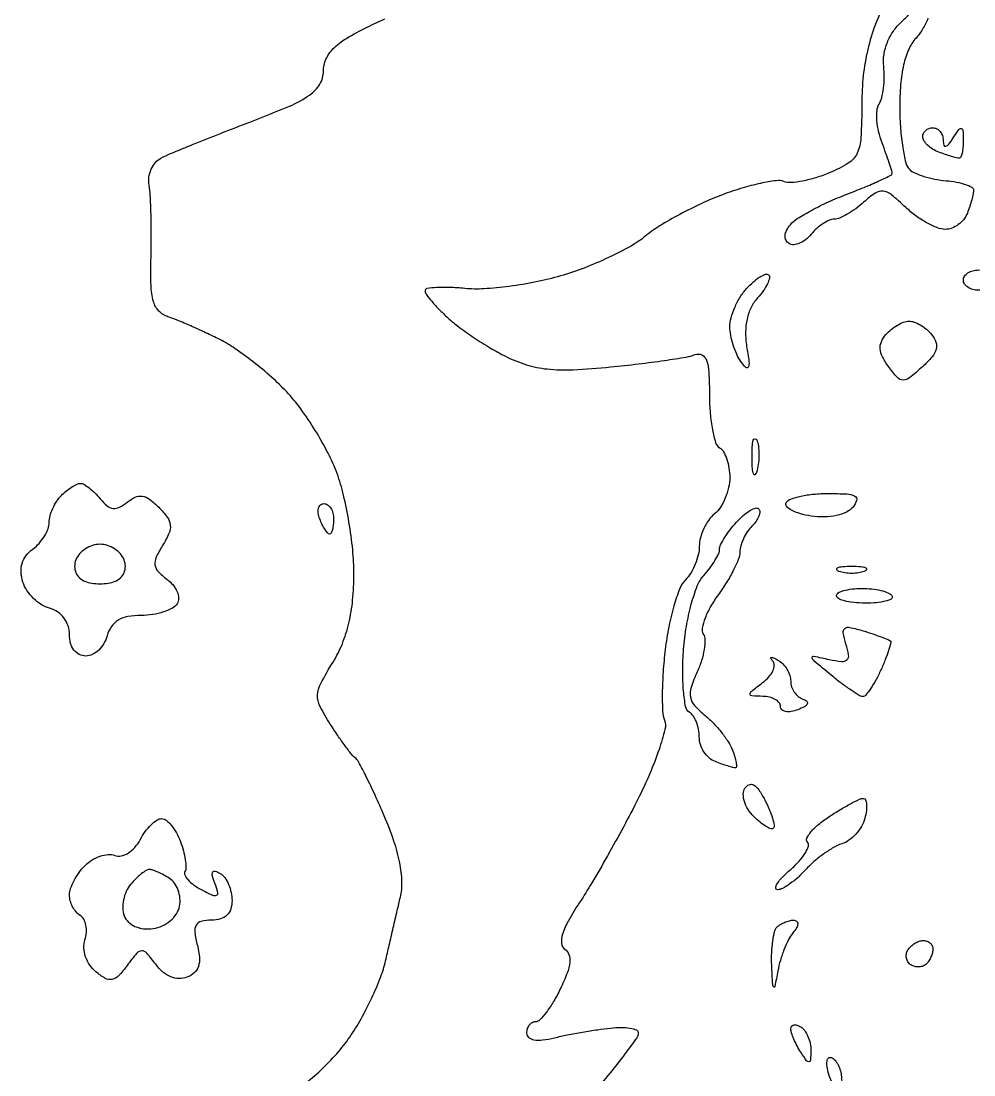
# Model space of a CAD drawing. Extents: x 0 to 102, y 0 to 135.
# Drawn here: x 5.77 to 13.71, y 65.63 to 74.41 of the extents above; entities that cross this region are included whole.
import ezdxf

# ---------------------------------------------------------------- set-up
doc = ezdxf.new("R2010")
doc.units = 0
doc.header["$MEASUREMENT"] = 0

msp = doc.modelspace()

# ---------------------------------------------------------------- linework, layer by layer
for points in [[(12.982091, 74.593403, 0.026537), (12.888402, 74.379252, 0.031672), (12.824134, 74.168522, 0.031669), (12.786993, 73.951344, 0.026521), (12.7746, 73.717865, -0.012298), (12.767585, 73.432675, -0.097752), (12.735875, 73.305347, -0.145977), (12.662492, 73.223159, -0.038519), (12.50408, 73.141687, -0.024737), (12.392628, 73.101185, -0.027413), (12.281449, 73.073472, -0.028282), (12.185037, 73.06058, -0.111151), (12.126063, 73.069193, 0.125996), (12.06127, 73.076725, 0.018944), (11.931312, 73.05404, 0.020259), (11.776799, 73.014387, 0.016253), (11.614033, 72.959683, 0.019457), (11.441703, 72.887706, 0.014717), (11.258338, 72.795946, 0.014942), (11.091043, 72.699425, 0.033137), (10.971224, 72.613989, -0.043968), (10.847359, 72.529647, -0.017878), (10.665719, 72.436425, -0.017526), (10.462126, 72.349538, -0.021356), (10.265807, 72.283254, -0.021478), (10.062714, 72.233562, -0.016784), (9.838677, 72.196615, -0.017084), (9.627447, 72.176334, -0.039178), (9.467733, 72.179012, 0.014345), (9.340846, 72.187448, 0.024053), (9.234011, 72.186337, 0.02118), (9.152814, 72.178121, 0.372867), (9.1368, 72.159633, 0.161461), (9.146309, 72.130955, 0.01547), (9.192715, 72.07253, 0.01845), (9.254242, 72.005023, 0.013529), (9.32715, 71.934643, 0.025388), (9.420649, 71.857485, 0.012543), (9.54653, 71.768736, 0.012414), (9.682049, 71.682983, 0.017729), (9.806677, 71.614267, 0.042213), (9.980838, 71.543882, 0.049781), (10.155008, 71.508538, 0.037188), (10.369953, 71.502864, 0.012568), (10.682478, 71.525746, 0.00523), (10.915766, 71.5512, 0.006552), (11.131518, 71.5799, 0.005361), (11.311574, 71.608231, 0.049945), (11.387352, 71.628926, -0.212339), (11.442684, 71.626044, -0.193619), (11.480444, 71.582797, -0.070681), (11.500534, 71.48062, -0.013254), (11.5056, 71.289544, 0.020443), (11.511783, 71.138378, 0.027369), (11.530451, 71.00245, 0.026856), (11.557281, 70.895099, 0.181612), (11.5902, 70.8525, -0.126268), (11.622708, 70.818706, -0.046682), (11.649949, 70.757955, -0.04255), (11.668548, 70.682981, -0.039551), (11.6748, 70.604066, -0.056318), (11.665441, 70.521235, -0.043376), (11.637523, 70.434599, -0.044511), (11.596511, 70.357225, -0.075572), (11.5479, 70.3026, 0.065444), (11.49932, 70.250177, 0.044428), (11.458277, 70.179785, 0.044429), (11.430316, 70.103251, 0.065462), (11.421, 70.032398, -0.058358), (11.412625, 69.960884, -0.038968), (11.387364, 69.882313, -0.039059), (11.350347, 69.808903, -0.060142), (11.306494, 69.753009, 0.103603), (11.258746, 69.679958, 0.022108), (11.209575, 69.53558, 0.022221), (11.166679, 69.359992, 0.019547), (11.137351, 69.173623, 0.012127), (11.119946, 68.986485, 0.014272), (11.112837, 68.808625, 0.013213), (11.115084, 68.659036, 0.08142), (11.130625, 68.583887, -0.155607), (11.135077, 68.506779, -0.018241), (11.085602, 68.339486, -0.020463), (11.009388, 68.140003, -0.015406), (10.910074, 67.927211, -0.006568), (10.791329, 67.699466, -0.005106), (10.656413, 67.454812, -0.005165), (10.525921, 67.229264, -0.012444), (10.423538, 67.065859, 0.017622), (10.330896, 66.914539, 0.051828), (10.282226, 66.802731, 0.09175), (10.272475, 66.724504, 0.244252), (10.300459, 66.677619, -0.171848), (10.335517, 66.633985, -0.112573), (10.342816, 66.569247, -0.064485), (10.320078, 66.47662, -0.020381), (10.263159, 66.345755, -0.020483), (10.207089, 66.241134, -0.0285), (10.14798, 66.152839, -0.028068), (10.093233, 66.08824, -0.205741), (10.056833, 66.0726, 0.12676), (10.028599, 66.065325, 0.100765), (10.004547, 66.044852, 0.089739), (9.988379, 66.014226, 0.076837), (9.9828, 65.978138, 0.225591), (9.999639, 65.942715, 0.130522), (10.043517, 65.922925, 0.072319), (10.11607, 65.921492, 0.027829), (10.21545, 65.939605, -0.009988), (10.321379, 65.962843, -0.005978), (10.4481, 65.986429, -0.005984), (10.574851, 66.006897, -0.010344), (10.68075, 66.020467, -0.025798), (10.769922, 66.025392, -0.042612), (10.845059, 66.019248, -0.054227), (10.897851, 66.004347, -0.305873), (10.9134, 65.981307, -0.156023), (10.900332, 65.94045, -0.005512), (10.801569, 65.80503, -0.009742), (10.678574, 65.64676, -0.006613), (10.5327, 65.471214, 0.011369)], [(8.129494, 65.552492, 0.024624), (8.267804, 65.669189, 0.024089), (8.401899, 65.806775, 0.031229), (8.510152, 65.9457, 0.022962), (8.603615, 66.096922, 0.017062), (8.693165, 66.271674, 0.017327), (8.766437, 66.442693, 0.036914), (8.808422, 66.5802, -0.000866), (8.83817, 66.710609, -0.000601), (8.872229, 66.857924, -0.000606), (8.905281, 66.999323, -0.001248), (8.931547, 67.109844, 0.067755), (8.944675, 67.240007, 0.040097), (8.926745, 67.395329, 0.033051), (8.878276, 67.576681, 0.019361), (8.797815, 67.786644, 0.006487), (8.7211, 67.959523, 0.009022), (8.647639, 68.112119, 0.006046), (8.582597, 68.23742, 0.105997), (8.553178, 68.2722, -0.061597), (8.523711, 68.301381, -0.008096), (8.470248, 68.371557, -0.009304), (8.409472, 68.457371, -0.007672), (8.347799, 68.551037, -0.023969), (8.261489, 68.702127, -0.129641), (8.241666, 68.793677, -0.111912), (8.267981, 68.889693, -0.015795), (8.370903, 69.068623, 0.042725), (8.448109, 69.221304, 0.037584), (8.502194, 69.391525, 0.034062), (8.534068, 69.583638, 0.024084), (8.5446, 69.802157, 0.025276), (8.534423, 70.003336, 0.016363), (8.503321, 70.234387, 0.016457), (8.457981, 70.4587, 0.029722), (8.404077, 70.638172, 0.031424), (8.330084, 70.806554, 0.01905), (8.222856, 70.99604, 0.019055), (8.101599, 71.176689, 0.031612), (7.984486, 71.317876, 0.021946), (7.8573, 71.441511, 0.015906), (7.705626, 71.568115, 0.016122), (7.553614, 71.679299, 0.033472), (7.427059, 71.753849, 0.006789), (7.30927, 71.811015, 0.006074), (7.18554, 71.86718, 0.006102), (7.073184, 71.914917, 0.018845), (6.995755, 71.943346, -0.125898), (6.920093, 71.991276, -0.120021), (6.875094, 72.070465, -0.06285), (6.854688, 72.203396, -0.01336), (6.854673, 72.437973, 0.006521), (6.85715, 72.619863, 0.006888), (6.854792, 72.798466, 0.006617), (6.848605, 72.95225, 0.030817), (6.838418, 73.040392, -0.079037), (6.837184, 73.105571, -0.069239), (6.855837, 73.171159, -0.071545), (6.890809, 73.227167, -0.097055), (6.9372, 73.264396, -0.021993), (7.017818, 73.30223, -0.002411), (7.206995, 73.379989, -0.002944), (7.433299, 73.470189, -0.002375), (7.67745, 73.564505, 0.009408), (8.006914, 73.697132, 0.050904), (8.17562, 73.790009, 0.105477), (8.260427, 73.880016, 0.137221), (8.2908, 73.988604, -0.104868), (8.311893, 74.088066, -0.091387), (8.372108, 74.176043, -0.062214), (8.481402, 74.261578, -0.02224), (8.65591, 74.355853, -0.009869), (8.803047, 74.423529, -0.012086)], [(13.325696, 74.429029, -0.03588), (13.280451, 74.337423, -0.051312), (13.226872, 74.264404, 0.081134), (13.165944, 74.170108, 0.045774), (13.122968, 74.040533, 0.037407), (13.097602, 73.877104, 0.021927), (13.090599, 73.679146, 0.016278), (13.0976, 73.508643, 0.020818), (13.11567, 73.352517, 0.019234), (13.14075, 73.225745, 0.138786), (13.170813, 73.171947, 0.092019), (13.215622, 73.141168, 0.028842), (13.292127, 73.112311, 0.027724), (13.383037, 73.089332, 0.027401), (13.476286, 73.076442, -0.024223), (13.563998, 73.064884, -0.037426), (13.637957, 73.045663, -0.04264), (13.690885, 73.022387, -0.274406), (13.7052, 72.998267, -0.051763), (13.70194, 72.966859, -0.01328), (13.690116, 72.917128, -0.013379), (13.673506, 72.860797, -0.013228), (13.653849, 72.805219, -0.079345), (13.624234, 72.754063, -0.065389), (13.578353, 72.710709, -0.066649), (13.523842, 72.681397, -0.090316), (13.468951, 72.6714, -0.095224), (13.404301, 72.683825, -0.032217), (13.317378, 72.72519, -0.03068), (13.224928, 72.784436, -0.030742), (13.140489, 72.854514, 0.017665), (13.019057, 72.960774, 0.141798), (12.951412, 72.989519, 0.182519), (12.887363, 72.97378, 0.033397), (12.789975, 72.896814, -0.025717), (12.723889, 72.842919, -0.027478), (12.65402, 72.797364, -0.028472), (12.590084, 72.765216, -0.102602), (12.545647, 72.756, 0.104741), (12.504268, 72.747236, 0.040064), (12.452272, 72.718997, 0.037474), (12.398929, 72.678233, 0.037677), (12.352373, 72.630031, -0.053613), (12.306513, 72.585478, -0.066731), (12.255296, 72.555431, -0.080303), (12.20678, 72.54371, -0.158904), (12.168706, 72.552963, -0.139585), (12.143374, 72.580715, -0.133525), (12.135903, 72.61815, -0.101081), (12.14823, 72.662697, -0.055375), (12.179492, 72.710197, -0.079337), (12.237508, 72.761052, -0.016654), (12.354468, 72.829281, -0.017067), (12.497022, 72.900024, -0.015428), (12.648901, 72.963462, 0.006414), (12.794379, 73.02117, 0.010254), (12.916922, 73.074573, 0.004413), (13.018504, 73.122434, 0.288004), (13.0284, 73.13819, 0.077609), (13.025261, 73.158294, 0.00349), (13.003371, 73.225064, 0.005786), (12.975837, 73.30407, 0.004101), (12.943195, 73.392092, -0.034972), (12.915087, 73.485127, -0.037125), (12.900919, 73.579331, -0.039966), (12.901316, 73.661502, -0.117753), (12.918928, 73.714798, 0.079699), (12.940845, 73.767441, 0.028502), (12.955326, 73.847725, 0.027421), (12.961427, 73.939132, 0.02909), (12.957266, 74.028854, -0.06519), (12.95981, 74.127896, -0.056687), (12.987427, 74.228022, -0.055612), (13.037548, 74.321203, -0.057721), (13.106438, 74.399761, 0.036278), (13.168708, 74.464924, 0.049922)]]:
    msp.add_lwpolyline(points, format="xyb")
for points in [[(13.3668, 73.5174, -0.123684), (13.399167, 73.509269, -0.099425), (13.426929, 73.486336, -0.089546), (13.44582, 73.452047, -0.07833), (13.452695, 73.41165, 0.066727), (13.458335, 73.373164, 0.405416), (13.474169, 73.364062, 0.167501), (13.498756, 73.380191, 0.021149), (13.536, 73.4328, -0.011213), (13.583667, 73.503053, -0.309569), (13.603519, 73.510339, -0.327416), (13.616602, 73.494466, -0.011938), (13.619305, 73.41165, -0.022546), (13.617242, 73.354908, -0.036232), (13.609826, 73.30709, -0.041398), (13.598853, 73.272719, -0.303597), (13.585219, 73.2636, -0.065182), (13.564229, 73.266348, -0.008575), (13.520922, 73.278684, -0.009838), (13.469849, 73.295289, -0.008099), (13.416019, 73.314951, -0.045844), (13.364824, 73.34019, -0.052351), (13.321509, 73.373411, -0.059761), (13.291825, 73.409191, -0.144282), (13.2822, 73.441851, -0.111208), (13.28869, 73.470672, -0.100043), (13.307051, 73.495208, -0.094674), (13.334498, 73.511666, -0.08807)], [(13.7475, 72.333, -0.064853), (13.796014, 72.326681, -0.082425), (13.837123, 72.308149, -0.098894), (13.864623, 72.280663, -0.148195), (13.8744, 72.2484, -0.148195), (13.864623, 72.216137, -0.098894), (13.837123, 72.188651, -0.082425), (13.796014, 72.170119, -0.064853), (13.7475, 72.1638, -0.064853), (13.698986, 72.170119, -0.082425), (13.657877, 72.188651, -0.098894), (13.630377, 72.216137, -0.148195), (13.6206, 72.2484, -0.148195), (13.630377, 72.280663, -0.098894), (13.657877, 72.308149, -0.082425), (13.698986, 72.326681, -0.064853)], [(11.998063, 72.291737, -0.260608), (12.005474, 72.265521, -0.052785), (11.988752, 72.218221, -0.043339), (11.954996, 72.160862, -0.028281), (11.906967, 72.100869, 0.069319), (11.853253, 72.021201, 0.057831), (11.819255, 71.924866, 0.053367), (11.806424, 71.815802, 0.043489), (11.815409, 71.6985, -0.008064), (11.834547, 71.569467, -0.123969), (11.829403, 71.525147, -0.546162), (11.809786, 71.520991, -0.040842), (11.767319, 71.5716, -0.048438), (11.732761, 71.631997, -0.029406), (11.703427, 71.708969, -0.029287), (11.683131, 71.789542, -0.045088), (11.676095, 71.861039, -0.068979), (11.685684, 71.934513, -0.036349), (11.716447, 72.02143, -0.035335), (11.761604, 72.107437, -0.045392), (11.815281, 72.178807, -0.027025), (11.87218, 72.23523, -0.043458), (11.926922, 72.276013, -0.054659), (11.97234, 72.29763, -0.287666)], [(13.166091, 71.906782, -0.096155), (13.209444, 71.899875, -0.044596), (13.261268, 71.87555, -0.041952), (13.31287, 71.839342, -0.045626), (13.356142, 71.795942, -0.087748), (13.392151, 71.732711, -0.155588), (13.394166, 71.673329, -0.109108), (13.359708, 71.609055, -0.031447), (13.280556, 71.527812, -0.015363), (13.1711, 71.434709, -0.172441), (13.117952, 71.41635, -0.211254), (13.070714, 71.437747, -0.024436), (12.99579, 71.530355, -0.038872), (12.946002, 71.610897, -0.100673), (12.927532, 71.676286, -0.123573), (12.937745, 71.735326, -0.075496), (12.975986, 71.795266, -0.042877), (13.01927, 71.836945, -0.037592), (13.070899, 71.872697, -0.039452), (13.122751, 71.89785, -0.084969)], [(11.899492, 70.91756, -0.06278), (11.912899, 70.866974, -0.030339), (11.917794, 70.800049, -0.029507), (11.914463, 70.728699, -0.037336), (11.902627, 70.66376, -0.087174), (11.887709, 70.631132, -0.597527), (11.874163, 70.632616, -0.080377), (11.863928, 70.67753, -0.012823), (11.860493, 70.7679, -0.014395), (11.861995, 70.859278, -0.052471), (11.870656, 70.916555, -0.333666), (11.884365, 70.927456, -0.31318)], [(6.266961, 70.5564, -0.136816), (6.295829, 70.54835, -0.030033), (6.338636, 70.518817, -0.029128), (6.385608, 70.477434, -0.024407), (6.430466, 70.428457, 0.045627), (6.48901, 70.369739, 0.143642), (6.539503, 70.347771, 0.152272), (6.591999, 70.357172, 0.053377), (6.656571, 70.400039, -0.065731), (6.722916, 70.441769, -0.148939), (6.781084, 70.449639, -0.120614), (6.841894, 70.423835, -0.036022), (6.918642, 70.357415, -0.038454), (6.98968, 70.274521, -0.133217), (7.014791, 70.209156, -0.129946), (7.003734, 70.139098, -0.035832), (6.951135, 70.039675, 0.030948), (6.897511, 69.940664, 0.141066), (6.887552, 69.876602, 0.160937), (6.913698, 69.821808, 0.043798), (6.986864, 69.757777, -0.060986), (7.037965, 69.709865, -0.0751), (7.071853, 69.654075, -0.089496), (7.08395, 69.599321, -0.149214), (7.072032, 69.554034, -0.131041), (7.032345, 69.516568, -0.045323), (6.959315, 69.485221, -0.041291), (6.868751, 69.463794, -0.037465), (6.772874, 69.4566, 0.043633), (6.661354, 69.446849, 0.091289), (6.580011, 69.416557, 0.109957), (6.52428, 69.363841, 0.084798), (6.489687, 69.2874, -0.070024), (6.462679, 69.222727, -0.069688), (6.418834, 69.167902, -0.075597), (6.365464, 69.130904, -0.114309), (6.31062, 69.1182, -0.117319), (6.256382, 69.131104, -0.113746), (6.213049, 69.167136, -0.097364), (6.185243, 69.223756, -0.06569), (6.1758, 69.29532, 0.079353), (6.163941, 69.369574, 0.082542), (6.129584, 69.435332, 0.083547), (6.076233, 69.485829, 0.084055), (6.009402, 69.515955, -0.077833), (5.941633, 69.5455, -0.052742), (5.875589, 69.598025, -0.052098), (5.821072, 69.664154, -0.069614), (5.787534, 69.734238, -0.063159), (5.77258, 69.815872, -0.086213), (5.781291, 69.890006, -0.08944), (5.814021, 69.954861, -0.073542), (5.869332, 70.00938, 0.051562), (5.921848, 70.056796, 0.045013), (5.966278, 70.116048, 0.04743), (5.996677, 70.177616, 0.091215), (6.0066, 70.231557, -0.067746), (6.013955, 70.285588, -0.039043), (6.036421, 70.347402, -0.038246), (6.069259, 70.407068, -0.051502), (6.10812, 70.45488, -0.025726), (6.151195, 70.493737, -0.028463), (6.196657, 70.526578, -0.029535), (6.238235, 70.549816, -0.113127)], [(12.493852, 70.4718, -0.012669), (12.650215, 70.467837, -0.111671), (12.71637, 70.449308, -0.352119), (12.731053, 70.414401, -0.10381), (12.701965, 70.359316, -0.110197), (12.646842, 70.316662, -0.056656), (12.563712, 70.288572, -0.049542), (12.462831, 70.277054, -0.040121), (12.354069, 70.284192, -0.030107), (12.259748, 70.303894, -0.057411), (12.187937, 70.332644, -0.095245), (12.148197, 70.365139, -0.322816), (12.145956, 70.396675, -0.17209), (12.182266, 70.425821, -0.030726), (12.267303, 70.449732, -0.030047), (12.375021, 70.466299, -0.023135)], [(8.293455, 70.3872, -0.152681), (8.324707, 70.377429, -0.098158), (8.351329, 70.349923, -0.08088), (8.369289, 70.308821, -0.062722), (8.3754, 70.2603, -0.024748), (8.372991, 70.21167, -0.039339), (8.365633, 70.170677, -0.046727), (8.355005, 70.141529, -0.289661), (8.342151, 70.1334, -0.222225), (8.326389, 70.14077, -0.030693), (8.304365, 70.170677, -0.030395), (8.281282, 70.211692, -0.02136), (8.260206, 70.2603, -0.055937), (8.247558, 70.308891, -0.100118), (8.249886, 70.349923, -0.147206), (8.266334, 70.376838, -0.184534)], [(11.915391, 70.344009, -0.210658), (11.924847, 70.31964, -0.081251), (11.917221, 70.283365, -0.06186), (11.894593, 70.241241, -0.042248), (11.85951, 70.19967, 0.048981), (11.821193, 70.153008, 0.037818), (11.788807, 70.095654, 0.038863), (11.766623, 70.036849, 0.070882), (11.7594, 69.986154, -0.09456), (11.748111, 69.926994, -0.022363), (11.706771, 69.834877, -0.022232), (11.648817, 69.731514, -0.020295), (11.580236, 69.630417, 0.029196), (11.51555, 69.53131, 0.038577), (11.46937, 69.433919, 0.042826), (11.445495, 69.350906, 0.189218), (11.454411, 69.301782, -0.140193), (11.468076, 69.253352, -0.03894), (11.461595, 69.173921, -0.036068), (11.439761, 69.081234, -0.031027), (11.403967, 68.987701, 0.027851), (11.352931, 68.856833, 0.124617), (11.347366, 68.775361, 0.139814), (11.381454, 68.70614, 0.038493), (11.470456, 68.621812, -0.030859), (11.539803, 68.558085, -0.023854), (11.607361, 68.480781, -0.024384), (11.663643, 68.402236, -0.051887), (11.697409, 68.33565, -0.018207), (11.716812, 68.278858, -0.033112), (11.727827, 68.23109, -0.040782), (11.730541, 68.196753, -0.413446), (11.721364, 68.1876, -0.066993), (11.701626, 68.190256, -0.007879), (11.658942, 68.202684, -0.009322), (11.608456, 68.219288, -0.007509), (11.554819, 68.238951, -0.091012), (11.503659, 68.270172, -0.06669), (11.460309, 68.320795, -0.06528), (11.431004, 68.382307, -0.078719), (11.421, 68.445458, 0.048577), (11.41485, 68.508613, 0.047054), (11.396621, 68.570104, 0.050858), (11.36983, 68.621084, 0.108355), (11.338008, 68.651906, -0.212721), (11.307431, 68.69679, -0.022134), (11.289898, 68.826291, -0.024413), (11.283116, 68.989627, -0.01714), (11.29077, 69.173531, -0.022778), (11.314177, 69.365355, -0.02467), (11.35456, 69.549135, -0.025478), (11.404792, 69.70247, -0.092271), (11.458362, 69.789544, 0.022214), (11.508828, 69.850547, 0.025176), (11.551473, 69.913367, 0.025538), (11.581906, 69.969746, 0.111436), (11.5902, 70.0065, -0.11503), (11.598875, 70.043708, -0.024265), (11.631466, 70.102438, -0.024217), (11.676904, 70.168349, -0.020896), (11.730681, 70.233007, -0.028282), (11.787719, 70.289284, -0.045285), (11.842888, 70.329646, -0.05783), (11.88879, 70.350453, -0.280921)], [(6.4296, 70.0488, 0.078597), (6.368106, 70.039074, 0.065258), (6.308222, 70.010582, 0.066697), (6.25895, 69.968436, 0.091148), (6.228578, 69.918698, 0.090987), (6.218406, 69.864324, 0.101431), (6.228925, 69.812085, 0.103401), (6.258881, 69.768945, 0.098155), (6.304126, 69.740446, 0.055611), (6.361335, 69.725515, 0.036064), (6.4296, 69.720585, 0.036064), (6.497865, 69.725515, 0.055611), (6.555074, 69.740446, 0.098155), (6.600319, 69.768945, 0.103401), (6.630275, 69.812085, 0.101431), (6.640794, 69.864324, 0.090987), (6.630622, 69.918698, 0.091148), (6.60025, 69.968436, 0.066697), (6.550978, 70.010582, 0.065258), (6.491094, 70.039074, 0.078597)], [(12.69, 69.866242, -0.017491), (12.765416, 69.863603, -0.078554), (12.808308, 69.853707, -0.447206), (12.813464, 69.839415, -0.174857), (12.79575, 69.823571, -0.057986), (12.747527, 69.810345, -0.037979), (12.69, 69.805969, -0.037979), (12.632473, 69.810345, -0.057986), (12.58425, 69.823571, -0.174857), (12.566536, 69.839415, -0.447206), (12.571692, 69.853707, -0.078554), (12.614584, 69.863603, -0.017491)], [(12.816322, 69.680333, -0.025647), (12.897539, 69.67145, -0.039716), (12.966035, 69.654717, -0.046705), (13.014696, 69.633432, -0.272478), (13.02834, 69.610308, -0.312978), (13.013117, 69.588322, -0.039837), (12.954684, 69.571588, -0.035233), (12.873671, 69.561092, -0.021712), (12.777513, 69.55965, -0.024202), (12.683975, 69.56685, -0.048483), (12.611741, 69.583162, -0.083222), (12.570036, 69.605143, -0.385924), (12.565494, 69.629674, -0.167312), (12.594227, 69.65318, -0.038727), (12.655208, 69.670498, -0.035815), (12.732326, 69.680398, -0.028441)], [(12.787398, 69.327542, -0.005694), (12.865281, 69.302595, -0.007759), (12.934875, 69.27822, -0.005389), (12.992408, 69.256354, -0.083945), (13.010417, 69.245523, -0.28653), (13.015874, 69.228114, -0.013062), (12.997821, 69.165452, -0.018434), (12.970474, 69.088993, -0.011793), (12.933388, 69.002233, -0.017657), (12.890935, 68.917154, -0.025724), (12.847162, 68.845692, -0.02369), (12.807051, 68.792753, -0.232229), (12.78217, 68.781681, -0.128896), (12.752587, 68.790641, -0.010808), (12.684821, 68.834275, -0.013819), (12.605445, 68.891102, -0.010234), (12.5208, 68.958084, -0.002283), (12.374883, 69.079612, -0.186802), (12.360965, 69.104943, -0.512757), (12.373591, 69.116854, -0.006119), (12.503126, 69.090114, 0.025146), (12.607541, 69.07267, 0.217633), (12.651297, 69.086847, 0.255629), (12.665054, 69.127231, 0.033796), (12.642824, 69.218163, -0.029381), (12.619116, 69.311561, -0.285648), (12.633109, 69.348002, -0.221118), (12.67601, 69.357256, -0.018958)], [(12.07665, 69.084471, -0.07212), (12.117101, 69.052674, -0.054769), (12.151336, 69.007752, -0.055457), (12.174578, 68.957203, -0.080213), (12.1824, 68.908757, 0.081334), (12.190004, 68.862323, 0.068671), (12.212208, 68.817703, 0.070107), (12.245089, 68.78161, 0.092816), (12.283872, 68.760076, -0.096544), (12.315652, 68.742123, -0.339111), (12.320246, 68.720585, -0.160643), (12.29724, 68.696489, -0.0309), (12.241572, 68.671081, -0.04875), (12.186489, 68.655896, -0.089154), (12.140033, 68.656188, -0.138936), (12.109577, 68.671286, -0.211698), (12.0978, 68.697855, 0.173768), (12.086518, 68.729338, 0.091068), (12.05431, 68.756519, 0.072178), (12.006389, 68.775394, 0.053286), (11.94975, 68.782491, -0.011683), (11.858146, 68.786298, -0.392002), (11.844306, 68.800897, -0.231188), (11.855317, 68.824113, -0.006017), (11.948435, 68.896606, 0.048379), (12.000033, 68.944304, 0.072316), (12.033814, 68.995465, 0.097417), (12.045427, 69.041915, 0.199172), (12.033035, 69.076679, -0.046856), (12.016435, 69.098882, -0.527735), (12.020216, 69.107285, -0.158974), (12.038464, 69.104741, -0.017093)], [(11.966325, 67.920133, -0.018402), (12.003624, 67.841636, -0.026464), (12.030284, 67.769467, -0.024873), (12.045461, 67.71033, -0.223953), (12.039293, 67.685036, -0.318581), (12.018967, 67.679319, -0.047935), (11.978394, 67.698343, -0.039191), (11.928158, 67.733649, -0.02362), (11.874275, 67.782667, -0.056722), (11.827298, 67.841711, -0.064542), (11.797197, 67.907372, -0.074414), (11.78767, 67.969404, -0.140262), (11.801308, 68.017765, -0.154385), (11.835395, 68.047116, -0.239099), (11.873362, 68.044649, -0.111555), (11.916531, 68.003911, -0.027953)], [(12.78783, 67.933243, -0.309268), (12.805866, 67.921171, -0.077343), (12.814265, 67.884757, -0.052386), (12.812531, 67.831158, -0.029697), (12.799845, 67.767402, -0.067655), (12.772171, 67.700244, -0.051836), (12.725372, 67.636, -0.052799), (12.667618, 67.584092, -0.079999), (12.607423, 67.553742, 0.053884), (12.539616, 67.523867, 0.024381), (12.457851, 67.471295, 0.023801), (12.37614, 67.406858, 0.02998), (12.307345, 67.33944, -0.025448), (12.243273, 67.275502, -0.02919), (12.17578, 67.221468, -0.030288), (12.114076, 67.183111, -0.124543), (12.071743, 67.1724, -0.439374), (12.057669, 67.187727, -0.124424), (12.069602, 67.22226, -0.048987), (12.113593, 67.276863, -0.02007), (12.183019, 67.342137, 0.02922), (12.253914, 67.411278, 0.047067), (12.304627, 67.478623, 0.061358), (12.330365, 67.534918, 0.279896), (12.322182, 67.568418, -0.319057), (12.316689, 67.600862, -0.062279), (12.350788, 67.65355, -0.045691), (12.41359, 67.715764, -0.026609), (12.498968, 67.778824, -0.009951), (12.592384, 67.83779, -0.013059), (12.680071, 67.887652, -0.010578), (12.754588, 67.925483, -0.110085)], [(6.942903, 67.7646, -0.170474), (6.980308, 67.751465, -0.052031), (7.023607, 67.708685, -0.045354), (7.065449, 67.647104, -0.036221), (7.099193, 67.57425, -0.024183), (7.124182, 67.497034, -0.029168), (7.139797, 67.422424, -0.030027), (7.145343, 67.359535, -0.140543), (7.136397, 67.324695, 0.250946), (7.135261, 67.29547, 0.070025), (7.161704, 67.256208, 0.052861), (7.208861, 67.213781, 0.033919), (7.271327, 67.174687, 0.012627), (7.366148, 67.12698, 0.219796), (7.399841, 67.126704, 0.368119), (7.411067, 67.150499, 0.02545), (7.386219, 67.226621, -0.025444), (7.365886, 67.288909, -0.192656), (7.369395, 67.319028, -0.361459), (7.389562, 67.327094, -0.060158), (7.430423, 67.308185, -0.098867), (7.468342, 67.272813, -0.052356), (7.500326, 67.216747, -0.049205), (7.522059, 67.150156, -0.054339), (7.5294, 67.082807, -0.077105), (7.518373, 67.011725, -0.124969), (7.486249, 66.960082, -0.121531), (7.432623, 66.929106, -0.0706), (7.358588, 66.9186, 0.055115), (7.272865, 66.909122, 0.213229), (7.230976, 66.877908, 0.161191), (7.219597, 66.81893, 0.029225), (7.240662, 66.707888, -0.039599), (7.2577, 66.606657, -0.101761), (7.249207, 66.533282, -0.131903), (7.214758, 66.48074, -0.090685), (7.153609, 66.443477, -0.100075), (7.087738, 66.432379, -0.088841), (7.019675, 66.44687, -0.078761), (6.954194, 66.486496, -0.057949), (6.896066, 66.548439, 0.017543), (6.818845, 66.645321, 0.227111), (6.77774, 66.663486, 0.213395), (6.736289, 66.643412, 0.015433), (6.655486, 66.541093, -0.029585), (6.583202, 66.454704, -0.156261), (6.529831, 66.425208, -0.181257), (6.473836, 66.434459, -0.042617), (6.394545, 66.489587, -0.071309), (6.344114, 66.545298, -0.066206), (6.309827, 66.614311, -0.068801), (6.295698, 66.687189, -0.090606), (6.304231, 66.754224, 0.06003), (6.315887, 66.815687, 0.065706), (6.312023, 66.876242, 0.074468), (6.293946, 66.926764, 0.131996), (6.263841, 66.958773, -0.081795), (6.230147, 66.988135, -0.053444), (6.201662, 67.031237, -0.052285), (6.182325, 67.080695, -0.067161), (6.1758, 67.12905, -0.084462), (6.184922, 67.182662, -0.037105), (6.213796, 67.248875, -0.035359), (6.25565, 67.316216, -0.039676), (6.305148, 67.374263, -0.058003), (6.363391, 67.42036, -0.056541), (6.431152, 67.452318, -0.061491), (6.4978, 67.466168, -0.112591), (6.55246, 67.458344, 0.143206), (6.605108, 67.454021, 0.087513), (6.663496, 67.477147, 0.073579), (6.719402, 67.524103, 0.058543), (6.764488, 67.588838, -0.034541), (6.806703, 67.656105, -0.040868), (6.855699, 67.71297, -0.045311), (6.904029, 67.752643, -0.150314)], [(6.841809, 67.340305, 0.144909), (6.81477, 67.333012, 0.029442), (6.773639, 67.304259, 0.028775), (6.728167, 67.263851, 0.023513), (6.684294, 67.215777, 0.068217), (6.64817, 67.157708, 0.054767), (6.62564, 67.087579, 0.056284), (6.619305, 67.016576, 0.085945), (6.631257, 66.956044, 0.107536), (6.665594, 66.90371, 0.090001), (6.720659, 66.86633, 0.079411), (6.791802, 66.847529, 0.060466), (6.872508, 66.849216, 0.07326), (6.947628, 66.871466, 0.066994), (7.015705, 66.914909, 0.070356), (7.066918, 66.972304, 0.100229), (7.09271, 67.035363, 0.071115), (7.095789, 67.101573, 0.063022), (7.080627, 67.168936, 0.066076), (7.050337, 67.227228, 0.09901), (7.008974, 67.266717, 0.018243), (6.961406, 67.294484, 0.019304), (6.912814, 67.318154, 0.019324), (6.869572, 67.335227, 0.078409)], [(12.206859, 66.9186, -0.16606), (12.231938, 66.910035, -0.247151), (12.241363, 66.889372, -0.120625), (12.231158, 66.85599, -0.037717), (12.200865, 66.81285, 0.054849), (12.164777, 66.757527, 0.022773), (12.128103, 66.676036, 0.022202), (12.096389, 66.58433, 0.026688), (12.075127, 66.4956, -0.002835), (12.050607, 66.36636, -0.596864), (12.040831, 66.36332, -0.188594), (12.032428, 66.381979, -0.001557), (12.024721, 66.54495, -0.020754), (12.024447, 66.648953, -0.025422), (12.033152, 66.745743, -0.025244), (12.048401, 66.824605, -0.136823), (12.0696, 66.8622, -0.059924), (12.097106, 66.8838, -0.03905), (12.133185, 66.902032, -0.038981), (12.17177, 66.914475, -0.058573)], [(13.287193, 66.7494, -0.087308), (13.317589, 66.744052, -0.094392), (13.343415, 66.728691, -0.100145), (13.360691, 66.705794, -0.112153), (13.3668, 66.6789, -0.063383), (13.362861, 66.647955, -0.039128), (13.350908, 66.613217, -0.038722), (13.333413, 66.580182, -0.055296), (13.3127, 66.5543, -0.10298), (13.28644, 66.537089, -0.077824), (13.252701, 66.529559, -0.074487), (13.216832, 66.532595, -0.08028), (13.18442, 66.546046, -0.105322), (13.159842, 66.569567, -0.099213), (13.146328, 66.601558, -0.096347), (13.145979, 66.637093, -0.093091), (13.158913, 66.670646, -0.064898), (13.183434, 66.700771, -0.051896), (13.216673, 66.726266, -0.05343), (13.253142, 66.743606, -0.08447)], [(12.267, 66.0303, -0.101161), (12.299319, 65.999876, -0.052761), (12.326368, 65.95135, -0.049393), (12.344525, 65.893557, -0.053738), (12.350305, 65.834957, -0.012098), (12.347624, 65.75438, -0.343021), (12.334737, 65.739636, -0.295079), (12.31517, 65.747503, -0.010223), (12.267, 65.8188, -0.021347), (12.235515, 65.872407, -0.021318), (12.208701, 65.928528, -0.021733), (12.189571, 65.979406, -0.074451), (12.183695, 66.014143, -0.157323), (12.190217, 66.035748, -0.195945), (12.207632, 66.047122, -0.128516), (12.23467, 66.045387, -0.058538)], [(12.52869, 65.771624, -0.095554), (12.558071, 65.744574, -0.052741), (12.582866, 65.702331, -0.049897), (12.59971, 65.652455, -0.056553), (12.6054, 65.602307, 0.067639), (12.611733, 65.555709, 0.08433), (12.630251, 65.51621, 0.09965), (12.657739, 65.489796, 0.142666), (12.69, 65.4804, -0.111474), (12.722273, 65.473114, -0.100072), (12.749749, 65.452506, -0.094595), (12.76818, 65.421698, -0.087854), (12.7746, 65.385441, -0.092866), (12.767509, 65.347591, -0.315902), (12.747755, 65.33441, -0.145106), (12.713548, 65.345432, -0.023203), (12.656842, 65.388213, -0.05246), (12.608559, 65.437683, -0.03011), (12.560882, 65.506157, -0.029784), (12.520806, 65.581569, -0.043313), (12.495532, 65.652488, -0.034401), (12.484018, 65.71334, -0.097729), (12.487307, 65.756184, -0.241586), (12.503887, 65.774143, -0.230125)]]:
    msp.add_lwpolyline(points, format="xyb", close=True)

doc.saveas('drawing.dxf')
